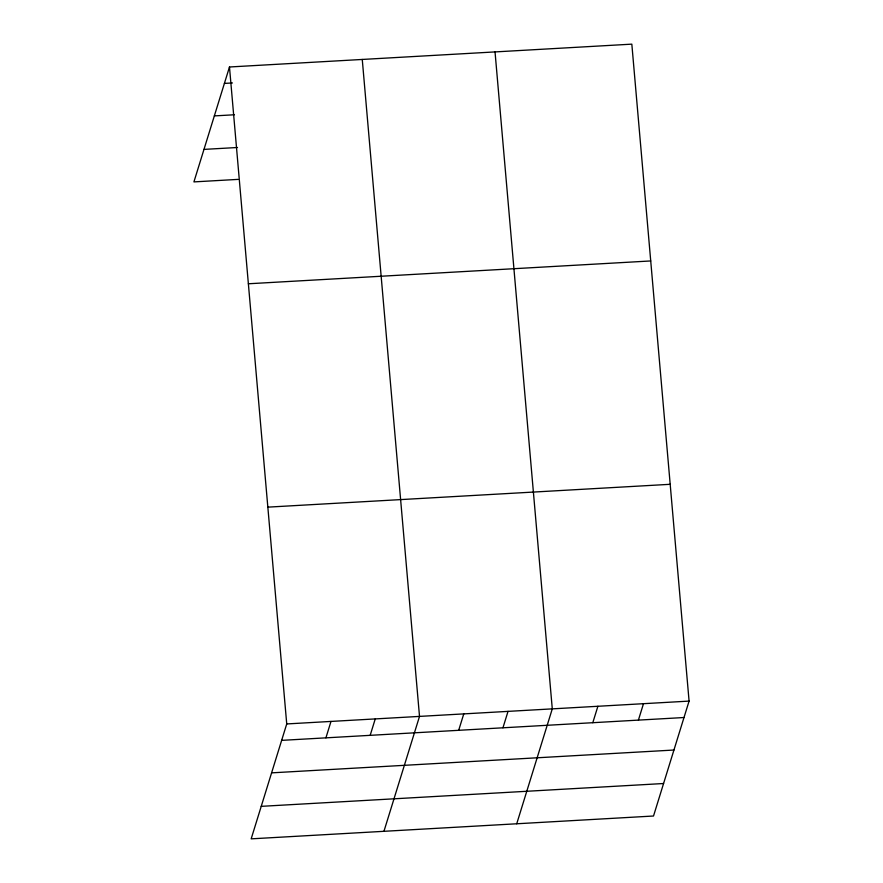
<?xml version="1.0" encoding="UTF-8"?>
<svg xmlns="http://www.w3.org/2000/svg" width="883" height="883" viewBox="0 0 883 883"><rect width="100%" height="100%" fill="white"/><g stroke="black" fill="none" stroke-linecap="round" stroke-linejoin="round"><path stroke-width="1.32" d="M229.481 66.987L286.732 723.939L251.169 838.85L653.519 816.013L689.082 701.102L631.831 44.15L229.481 66.987L193.918 181.898L238.167 179.381M325.915 737.846L330.993 721.422M370.176 735.329L375.253 718.917M383.939 831.311L419.513 716.4L362.262 59.448M458.685 730.307L463.774 713.883M502.946 727.802L508.034 711.378M516.721 823.784L552.283 708.861L495.032 51.909M592.802 722.702L597.89 706.279M638.409 720.109L643.486 703.685M224.403 83.41L232.45 82.947M214.337 115.905L234.459 114.768M203.973 149.393L237.505 147.494M248.377 283.774L650.727 260.949M267.847 507.14L670.197 484.303M286.732 723.939L689.082 701.102M281.655 740.362L684.005 717.526M271.589 772.857L673.939 750.031M261.225 806.345L663.575 783.519"/></g></svg>
